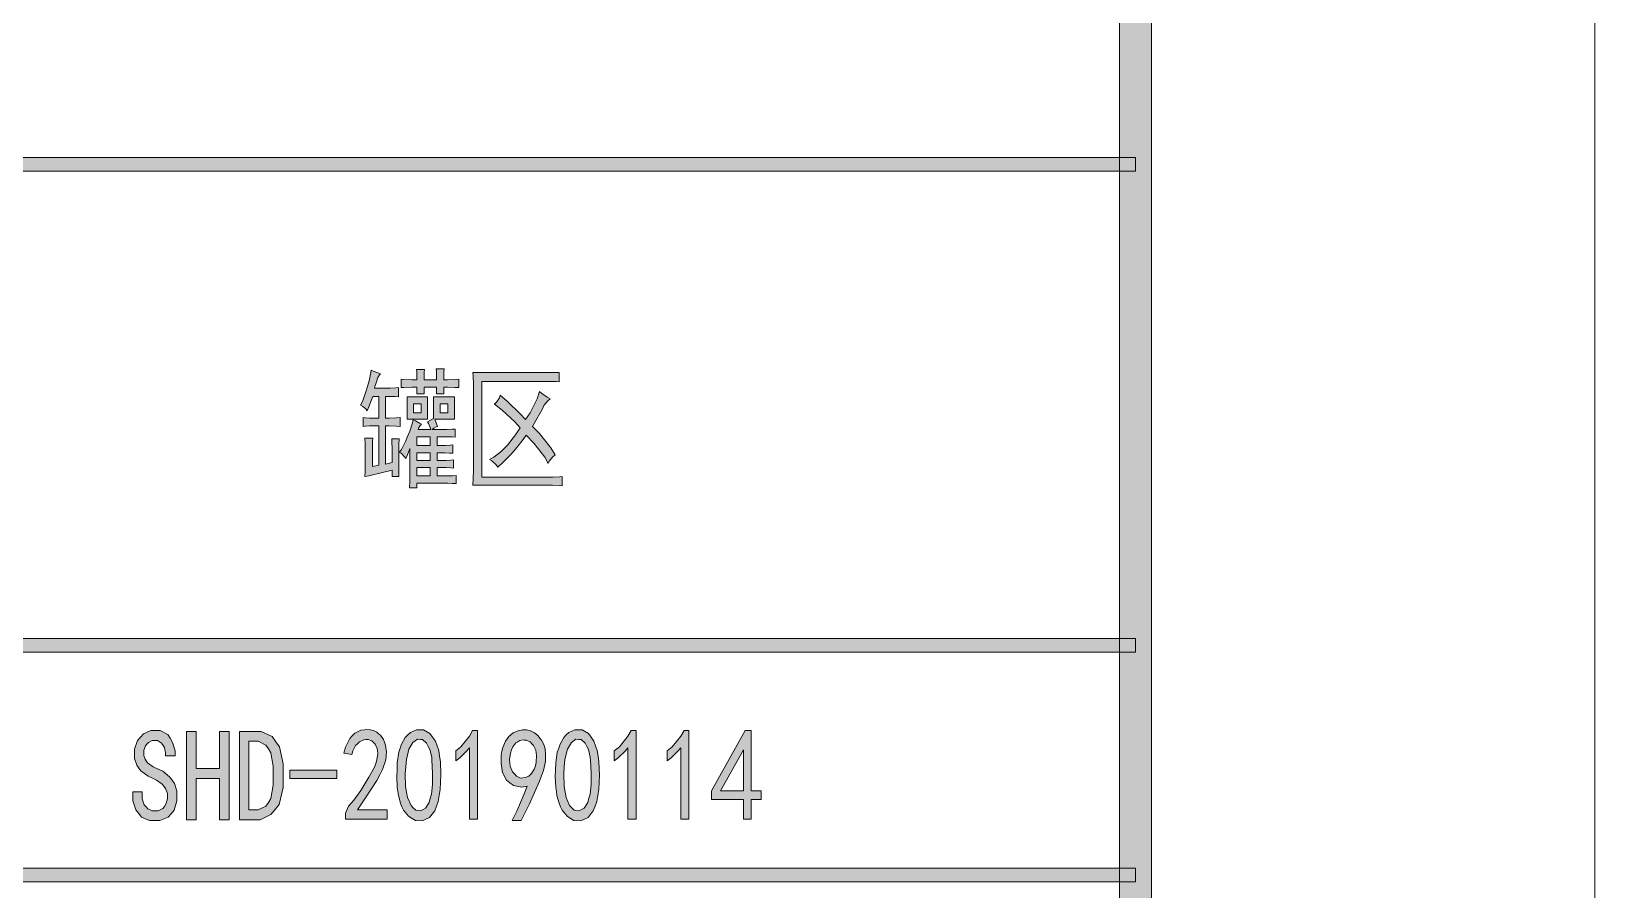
# Model space of a CAD drawing. Header units: millimetres. Extents: x -30643 to 86172, y -19411 to 63186.
# Drawn here: x 79478 to 86172, y -11204 to -7530 of the extents above; entities that cross this region are included whole.
import ezdxf

# ---------------------------------------------------------------- set-up
doc = ezdxf.new("R2010")
doc.units = ezdxf.units.MM

msp = doc.modelspace()

# ---------------------------------------------------------------- hatches: boundary and pattern name
h = msp.add_hatch(color=0)
h.dxf.hatch_style = 2
h.paths.add_polyline_path([(84273.8, -17512.8), (84136.6, -17374.9), (84136.6, 61150), (84273.8, 61288)])
h = msp.add_hatch(color=0)
h.dxf.hatch_style = 2
h.paths.add_polyline_path([(77346.8, -8128.6), (77346.8, -8069.5), (84204.9, -8069.5), (84204.9, -8128.6)])
h = msp.add_hatch(color=0)
h.dxf.hatch_style = 2
h.paths.add_polyline_path([(81051, -9434.6), (81022.8, -9434.6), (81022.8, -9408.6), (80982, -9418.4), (80923.6, -9431.8), (80906, -9434.6), (80907.4, -9414.9), (80908.1, -9376.2), (80908.1, -9357.9), (80908.1, -9337.5), (80907.4, -9294.6), (80906, -9271.4), (80939.8, -9271.4), (80939.1, -9285.4), (80938.4, -9315.7), (80938.4, -9331.2), (80938.4, -9393.1), (80966.5, -9386.1), (80966.5, -9218.6), (80932.8, -9218.6), (80925.7, -9218.6), (80908.8, -9219.3), (80899, -9220.7), (80899, -9182.7), (80908.8, -9184.1), (80925.7, -9185.5), (80932.8, -9185.5), (80966.5, -9185.5), (80966.5, -9092.6), (80939.8, -9092.6), (80934.9, -9106.7), (80922.9, -9137.7), (80916.6, -9154.5), (80911.7, -9147.5), (80896.9, -9135.5), (80887, -9129.9), (80895.5, -9113.7), (80911, -9072.9), (80918, -9049.7), (80924.3, -9025.8), (80932.1, -8990.6), (80932.8, -8980), (80941.9, -8984.3), (80961.6, -8992), (80973.6, -8995.5), (80969.4, -8999.7), (80961.6, -9011.7), (80959.5, -9019.4), (80956.7, -9027.2), (80950.4, -9046.2), (80946.8, -9057.4), (81003.8, -9057.4), (81014.4, -9057.4), (81036.9, -9056), (81049.6, -9054.6), (81049.6, -9094.7), (81036.2, -9093.3), (81008.8, -9092.6), (80994.7, -9092.6), (80994.7, -9185.5), (81010.9, -9185.5), (81041.8, -9184.1), (81056.6, -9182.7), (81056.6, -9220.7), (81041.8, -9219.3), (81010.9, -9218.6), (80994.7, -9218.6), (80994.7, -9381.8), (81022.8, -9375.5), (81022.8, -9329.1), (81022.8, -9315.7), (81022.1, -9288.2), (81021.4, -9273.5), (81053.1, -9273.5), (81051, -9298.1)])
h = msp.add_hatch(color=0)
h.dxf.hatch_style = 2
h.paths.add_polyline_path([(81245.9, -8975.1), (81244.5, -8987.8), (81243.8, -9011), (81243.8, -9021.6), (81260, -9021.6), (81291.6, -9020.8), (81307.8, -9019.4), (81307.8, -9054.6), (81291.6, -9053.9), (81260, -9052.5), (81243.8, -9052.5), (81243.8, -9081.4), (81213.5, -9081.4), (81213.5, -9052.5), (81159.4, -9052.5), (81159.4, -9081.4), (81129.1, -9081.4), (81129.1, -9052.5), (81106.6, -9052.5), (81073.5, -9053.9), (81061.5, -9054.6), (81061.5, -9019.4), (81073.5, -9020.8), (81106.6, -9021.6), (81129.1, -9021.6), (81129.1, -9011), (81128.4, -8988.5), (81127, -8977.2), (81160.8, -8977.2), (81160.1, -8988.5), (81159.4, -9011), (81159.4, -9021.6), (81213.5, -9021.6), (81213.5, -9011), (81212.8, -8987.8), (81212.1, -8975.1)])
h = msp.add_hatch(color=0)
h.dxf.hatch_style = 2
h.paths.add_polyline_path([(81738.5, -9030.7), (81725.8, -9029.3), (81689.9, -9028.6), (81668.1, -9028.6), (81406.3, -9028.6), (81406.3, -9437.4), (81694.9, -9437.4), (81712.4, -9437.4), (81740.6, -9436), (81751.1, -9434.6), (81751.1, -9474.7), (81739.9, -9473.3), (81709.6, -9472.6), (81691.3, -9472.6), (81369, -9472.6), (81370.5, -9445.9), (81371.2, -9407.2), (81371.2, -9395.2), (81371.2, -9059.5), (81371.2, -9040.6), (81370.5, -9006.1), (81369, -8990.6), (81738.5, -8990.6)])
h = msp.add_hatch(color=0)
h.paths.add_polyline_path([(81054.5, -9331.2), (81062.9, -9319.9), (81079.8, -9286.1), (81089, -9263.6), (81098.8, -9241.1), (81110.1, -9205.2), (81112.9, -9191.8), (81122.8, -9197.5), (81140.4, -9207.3), (81148.1, -9211.5), (81143.2, -9217.2), (81136.1, -9228.4), (81134, -9234.1), (81188.9, -9234.1), (81185.4, -9224.9), (81178.4, -9208.7), (81174.8, -9201), (81199.5, -9187.6), (81199.5, -9094.7), (81289.5, -9094.7), (81289.5, -9189.7), (81205.1, -9189.7), (81217.1, -9220.7), (81212.1, -9222.8), (81200.9, -9229.1), (81194.5, -9234.1), (81249.4, -9234.1), (81257.9, -9234.1), (81280.4, -9232.7), (81293.1, -9232), (81293.1, -9267.1), (81280.4, -9265.7), (81257.9, -9265), (81249.4, -9265), (81215.6, -9265), (81215.6, -9302.3), (81242.4, -9302.3), (81250.8, -9302.3), (81271.2, -9300.9), (81282.5, -9300.2), (81282.5, -9335.4), (81268.4, -9334.7), (81248, -9333.3), (81242.4, -9333.3), (81215.6, -9333.3), (81215.6, -9366.4), (81245.9, -9366.4), (81254.4, -9366.4), (81274.8, -9365.7), (81286, -9364.2), (81286, -9399.4), (81274.8, -9398.7), (81254.4, -9397.3), (81245.9, -9397.3), (81215.6, -9397.3), (81215.6, -9432.5), (81260, -9432.5), (81264.2, -9432.5), (81282.5, -9431.8), (81296.6, -9430.4), (81296.6, -9465.6), (81280.4, -9464.9), (81261.4, -9463.5), (81129.1, -9463.5), (81129.1, -9483.2), (81097.4, -9483.2), (81098.1, -9457.8), (81098.8, -9424.8), (81098.8, -9417), (81098.8, -9315.7), (81095.3, -9324.1), (81086.9, -9345.2), (81081.2, -9357.9), (81075.6, -9350.9), (81062.9, -9337.5)])
h.paths.add_polyline_path([(81185.4, -9302.3), (81185.4, -9265), (81129.1, -9265), (81129.1, -9302.3)])
h.paths.add_polyline_path([(81185.4, -9432.5), (81185.4, -9397.3), (81129.1, -9397.3), (81129.1, -9432.5)])
h.paths.add_polyline_path([(81185.4, -9366.4), (81185.4, -9333.3), (81129.1, -9333.3), (81129.1, -9366.4)])
h.paths.add_polyline_path([(81261.4, -9163), (81261.4, -9123.6), (81228.3, -9123.6), (81228.3, -9163)])
h = msp.add_hatch(color=0)
h.paths.add_polyline_path([(81174.8, -9189.7), (81086.9, -9189.7), (81086.9, -9094.7), (81174.8, -9094.7)])
h.paths.add_polyline_path([(81146.7, -9163), (81146.7, -9123.6), (81115, -9123.6), (81115, -9163)])
h = msp.add_hatch(color=0)
h.dxf.hatch_style = 2
h.paths.add_polyline_path([(81485.9, -9087.7), (81516.8, -9114.4), (81571, -9166.5), (81593.5, -9191.8), (81613.9, -9162.3), (81644.2, -9102.5), (81654, -9072.2), (81663.9, -9080), (81686.4, -9095.4), (81699.8, -9103.2), (81689.9, -9110.9), (81673, -9132), (81666, -9145.4), (81659, -9158.8), (81637.9, -9196.1), (81623.8, -9220.7), (81654, -9251.7), (81702.6, -9312.2), (81720.9, -9342.4), (81710.3, -9350.9), (81695.6, -9369.9), (81691.3, -9379.7), (81676.6, -9353), (81630.1, -9292.5), (81597, -9258), (81584.4, -9277), (81556.9, -9311.5), (81543.6, -9326.9), (81529.5, -9342.4), (81495.7, -9376.2), (81475.3, -9395.2), (81467.6, -9385.4), (81450, -9368.5), (81440.1, -9362.1), (81457.7, -9352.3), (81489.4, -9328.4), (81503.5, -9314.3), (81517.5, -9300.9), (81551.3, -9257.3), (81571, -9227), (81548.5, -9201.7), (81494.3, -9151), (81461.2, -9125.7), (81470.4, -9116.5), (81482.3, -9098.3)])
h = msp.add_hatch(color=0)
h.dxf.hatch_style = 2
h.paths.add_polyline_path([(84204.9, -10128.4), (84204.9, -10187.5), (77346.8, -10187.5), (77346.8, -10128.4)])
h = msp.add_hatch(color=0)
h.dxf.hatch_style = 2
h.paths.add_polyline_path([(80101.7, -10797.6), (80101.7, -10823), (80089.1, -10863.8), (80076.4, -10878.6), (80063.7, -10893.3), (80028.5, -10908.1), (80006.7, -10908.1), (79984.2, -10908.1), (79949.7, -10892.6), (79937.8, -10877.2), (79925.1, -10861.7), (79913.1, -10823), (79913.1, -10799.7), (79913.1, -10784.3), (79953.2, -10784.3), (79953.2, -10797.6), (79953.2, -10814.5), (79961.7, -10839.9), (79969.4, -10848.3), (79977.2, -10857.4), (79996.2, -10865.9), (80006.7, -10865.9), (80020.8, -10865.9), (80041.2, -10856.7), (80048.2, -10847.6), (80054.6, -10837.7), (80061.6, -10815.2), (80061.6, -10801.9), (80061.6, -10791.3), (80053.2, -10770.9), (80045.4, -10761), (80037.7, -10751.9), (80014.5, -10735), (79999.7, -10727.3), (79978.6, -10717.4), (79947.6, -10694.9), (79938.5, -10682.9), (79929.3, -10671), (79920.2, -10642.1), (79920.2, -10625.2), (79920.2, -10602), (79932.8, -10564.7), (79945.5, -10550.6), (79958.2, -10535.9), (79989.1, -10521.8), (80006.7, -10521.8), (80029.2, -10521.8), (80063, -10538.7), (80072.9, -10555.6), (80082.7, -10573.2), (80093.3, -10609.8), (80093.3, -10630.2), (80052.5, -10630.2), (80053.2, -10617.5), (80048.2, -10595.7), (80041.9, -10585.8), (80035.6, -10576), (80018, -10565.4), (80006.7, -10565.4), (79996.2, -10565.4), (79979.3, -10573.2), (79973, -10580.2), (79966.6, -10587.2), (79960.3, -10606.9), (79960.3, -10618.9), (79960.3, -10628.8), (79965.2, -10645.6), (79970.1, -10652.7), (79975.1, -10660.4), (80000.4, -10677.3), (80020.8, -10687.2), (80040.5, -10697), (80070.1, -10720.9), (80080.6, -10735), (80091.2, -10748.4), (80101.7, -10780)])
h = msp.add_hatch(color=0)
h.dxf.hatch_style = 2
h.paths.add_polyline_path([(80324.8, -10903.9), (80284, -10903.9), (80284, -10727.3), (80183.4, -10727.3), (80183.4, -10903.9), (80142.5, -10903.9), (80142.5, -10526), (80183.4, -10526), (80183.4, -10685), (80284, -10685), (80284, -10526), (80324.8, -10526)])
h = msp.add_hatch(color=0)
h.paths.add_polyline_path([(80556.3, -10716), (80556.3, -10766.7), (80538.7, -10839.2), (80521.8, -10861), (80504.2, -10882.1), (80458.5, -10903.9), (80428.9, -10903.9), (80369.1, -10903.9), (80369.1, -10526), (80428.9, -10526), (80462, -10526), (80509.9, -10547.8), (80525.3, -10570.3), (80540.8, -10592.2), (80556.3, -10665.3)])
h.paths.add_polyline_path([(80514.1, -10716), (80514.1, -10675.2), (80503.5, -10617.5), (80493, -10601.3), (80481.7, -10584.4), (80450, -10568.2), (80428.9, -10568.2), (80409.2, -10568.2), (80409.2, -10861.7), (80428.9, -10861.7), (80450, -10861.7), (80481.7, -10845.5), (80493, -10830), (80503.5, -10813.8), (80514.1, -10756.8)])
h = msp.add_hatch(color=0)
h.dxf.hatch_style = 2
h.paths.add_polyline_path([(80823, -10892.6), (80823.7, -10876.4), (80836.4, -10846.2), (80847.6, -10832.8), (80859.6, -10820.2), (80888.4, -10778.6), (80906, -10750.5), (80923.6, -10722.3), (80946.8, -10678.7), (80952.5, -10663.2), (80957.4, -10647.8), (80961.6, -10621), (80960.2, -10609.8), (80958.8, -10599.2), (80950.4, -10580.9), (80943.3, -10573.2), (80936.3, -10566.1), (80920.1, -10560.5), (80911, -10561.2), (80901.1, -10562.6), (80883.5, -10571.1), (80875.1, -10578.8), (80866.6, -10586.5), (80854, -10609.8), (80849.7, -10625.2), (80816, -10618.9), (80823, -10593.6), (80841.3, -10556.3), (80852.5, -10545), (80863.1, -10533.1), (80889.1, -10520.4), (80904.6, -10519.7), (80913.1, -10518.3), (80929.3, -10519), (80936.3, -10520.4), (80943.3, -10521.8), (80958.1, -10529.5), (80965.1, -10535.9), (80972.9, -10542.2), (80985.5, -10560.5), (80990.5, -10572.5), (80994.7, -10584.4), (80998.9, -10614), (80997.5, -10630.9), (80996.1, -10647.8), (80982, -10689.3), (80970.1, -10712.5), (80957.4, -10736.4), (80909.5, -10811), (80874.4, -10861.7), (81001.7, -10861.7), (81001.7, -10901.8), (80823, -10901.8)])
h = msp.add_hatch(color=0)
h.paths.add_polyline_path([(81043.9, -10690.7), (81044.7, -10661.1), (81051.7, -10614.7), (81057.3, -10597.8), (81062.9, -10580.9), (81079.1, -10552.8), (81090.4, -10541.5), (81100.9, -10530.2), (81127, -10519.7), (81142.5, -10519.7), (81157.9, -10519.7), (81184.7, -10535.2), (81195.9, -10551.3), (81207.9, -10567.5), (81222.7, -10607.6), (81226.2, -10632.3), (81229.7, -10656.2), (81231.8, -10711.8), (81230.4, -10743.5), (81229, -10775.1), (81220.6, -10826.5), (81212.8, -10846.2), (81205.1, -10865.9), (81182.6, -10894), (81167.8, -10901.8), (81153, -10909.5), (81122.8, -10907.4), (81108, -10898.3), (81092.5, -10889.1), (81071.4, -10863.8), (81065.1, -10848.3), (81059.4, -10832.8), (81050.3, -10800.5), (81047.5, -10783.6), (81044.7, -10766), (81043.2, -10719.5)])
h.paths.add_polyline_path([(81081.2, -10677.3), (81078.4, -10707.6), (81080.5, -10761.7), (81084.8, -10785.7), (81089, -10809.6), (81103.8, -10843.4), (81113.6, -10853.2), (81124.2, -10863.1), (81144.6, -10866.6), (81155.1, -10861), (81166.4, -10854.6), (81181.2, -10830), (81186.1, -10812.4), (81191, -10794.1), (81195.9, -10754), (81195.9, -10732.9), (81195.9, -10711.1), (81194.5, -10671.7), (81193.1, -10654.1), (81192.4, -10636.5), (81184, -10604.1), (81177.6, -10590.1), (81170.6, -10576), (81153, -10560.5), (81142.5, -10560.5), (81131.2, -10559.8), (81111.5, -10573.2), (81103.1, -10587.9), (81094.6, -10602), (81084.1, -10647)])
h = msp.add_hatch(color=0)
h.dxf.hatch_style = 2
h.paths.add_polyline_path([(81353.6, -10596.4), (81341.6, -10611.2), (81312.8, -10638.6), (81295.2, -10652), (81295.2, -10609.8), (81317, -10591.5), (81353.6, -10547.1), (81367.6, -10521.8), (81388.8, -10521.8), (81388.8, -10901.8), (81353.6, -10901.8)])
h = msp.add_hatch(color=0)
h.paths.add_polyline_path([(81537.2, -10908.1), (81556.9, -10867.3), (81588.6, -10793.4), (81600.6, -10760.3), (81578.7, -10764.6), (81542.2, -10757.5), (81527.4, -10745.6), (81512.6, -10734.3), (81495, -10702.6), (81492.2, -10682.9), (81489.4, -10663.2), (81489.4, -10627.3), (81492.9, -10611.2), (81496.4, -10595), (81507.7, -10568.2), (81515.4, -10557.7), (81522.5, -10547.8), (81540.7, -10532.4), (81551.3, -10528.1), (81561.9, -10523.9), (81580.9, -10519.7), (81589.3, -10519.7), (81597.7, -10519.7), (81614.6, -10523.9), (81623.8, -10528.1), (81632.9, -10532.4), (81648.4, -10545.7), (81655.4, -10554.9), (81662.5, -10563.3), (81672.3, -10581.6), (81675.2, -10591.5), (81678, -10600.6), (81680.1, -10624.5), (81680.1, -10640), (81680.1, -10654.8), (81671.6, -10692.8), (81662.5, -10716), (81654, -10739.2), (81610.4, -10835.6), (81575.9, -10908.1)])
h.paths.add_polyline_path([(81527.4, -10660.4), (81528.8, -10675.2), (81538.6, -10699.1), (81547.1, -10708.3), (81555.5, -10717.4), (81573.1, -10725.9), (81583, -10725.2), (81592.8, -10723.8), (81608.3, -10717.4), (81613.9, -10711.8), (81619.6, -10706.2), (81630.8, -10687.2), (81636.4, -10673.8), (81640, -10657.6), (81641.4, -10629.5), (81640, -10617.5), (81637.9, -10606.2), (81628.7, -10586.5), (81621, -10578.8), (81613.9, -10571.1), (81597, -10563.3), (81588.6, -10563.3), (81583, -10562.6), (81569.6, -10565.4), (81561.2, -10570.3), (81552.7, -10574.6), (81539.3, -10592.2), (81534.4, -10605.5), (81529.5, -10618.9), (81526, -10646.3)])
h = msp.add_hatch(color=0)
h.paths.add_polyline_path([(81723, -10690.7), (81723.7, -10661.1), (81730, -10614.7), (81736.4, -10597.8), (81742, -10580.9), (81758.2, -10552.8), (81768.7, -10541.5), (81779.3, -10530.2), (81805.3, -10519.7), (81820.8, -10519.7), (81836.3, -10519.7), (81863, -10535.2), (81875, -10551.3), (81886.3, -10567.5), (81901, -10607.6), (81904.5, -10632.3), (81908.1, -10656.2), (81910.9, -10711.8), (81909.5, -10743.5), (81908.1, -10775.1), (81898.9, -10826.5), (81891.9, -10846.2), (81884.1, -10865.9), (81861.6, -10894), (81846.8, -10901.8), (81831.4, -10909.5), (81801.1, -10907.4), (81786.3, -10898.3), (81771.6, -10889.1), (81750.4, -10863.8), (81744.1, -10848.3), (81737.8, -10832.8), (81728.6, -10800.5), (81726.5, -10783.6), (81723.7, -10766), (81721.6, -10719.5)])
h.paths.add_polyline_path([(81759.6, -10677.3), (81757.5, -10707.6), (81758.9, -10761.7), (81763.1, -10785.7), (81768, -10809.6), (81782.1, -10843.4), (81792.7, -10853.2), (81802.5, -10863.1), (81823.6, -10866.6), (81834.2, -10861), (81844.7, -10854.6), (81860.2, -10830), (81865.1, -10812.4), (81870.1, -10794.1), (81875, -10754), (81875, -10732.9), (81875, -10711.1), (81873.6, -10671.7), (81872.2, -10654.1), (81870.8, -10636.5), (81863, -10604.1), (81856, -10590.1), (81849.7, -10576), (81832.1, -10560.5), (81820.8, -10560.5), (81809.6, -10559.8), (81790.6, -10573.2), (81782.1, -10587.9), (81773.7, -10602), (81762.4, -10647)])
h = msp.add_hatch(color=0)
h.dxf.hatch_style = 2
h.paths.add_polyline_path([(82031.9, -10596.4), (82020.7, -10611.2), (81991.1, -10638.6), (81973.5, -10652), (81973.5, -10609.8), (81996, -10591.5), (82031.9, -10547.1), (82046, -10521.8), (82067.1, -10521.8), (82067.1, -10901.8), (82031.9, -10901.8)])
h = msp.add_hatch(color=0)
h.dxf.hatch_style = 2
h.paths.add_polyline_path([(82258.5, -10596.4), (82246.5, -10611.2), (82217.7, -10638.6), (82200.1, -10652), (82200.1, -10609.8), (82221.9, -10591.5), (82258.5, -10547.1), (82272.6, -10521.8), (82293.7, -10521.8), (82293.7, -10901.8), (82258.5, -10901.8)])
h = msp.add_hatch(color=0)
h.paths.add_polyline_path([(82527.3, -10817.3), (82390.8, -10817.3), (82390.8, -10780), (82534.3, -10521.8), (82560.4, -10521.8), (82560.4, -10780), (82603.3, -10780), (82603.3, -10817.3), (82560.4, -10817.3), (82560.4, -10901.8), (82527.3, -10901.8)])
h.paths.add_polyline_path([(82527.3, -10780), (82527.3, -10605.5), (82428.1, -10780)])
h = msp.add_hatch(color=0)
h.dxf.hatch_style = 2
h.paths.add_polyline_path([(80785.7, -10727.3), (80584.4, -10727.3), (80584.4, -10691.4), (80785.7, -10691.4)])
h = msp.add_hatch(color=0)
h.dxf.hatch_style = 2
h.paths.add_polyline_path([(84204.9, -11110.8), (84204.9, -11169.9), (77346.8, -11169.9), (77346.8, -11110.8)])

# ---------------------------------------------------------------- linework, layer by layer
at = {"color": 0, "lineweight": 0}
for points in [[(-30643.3, -19410.7), (86171.7, -19410.7), (86171.7, 63185.8), (-30643.3, 63185.8)], [(84273.8, -17512.8), (84136.6, -17374.9), (84136.6, 61150), (84273.8, 61288)], [(77346.8, -8128.6), (77346.8, -8069.5), (84204.9, -8069.5), (84204.9, -8128.6)], [(81051, -9434.6), (81022.8, -9434.6), (81022.8, -9408.6), (80982, -9418.4), (80923.6, -9431.8), (80906, -9434.6), (80907.4, -9414.9), (80908.1, -9376.2), (80908.1, -9357.9), (80908.1, -9337.5), (80907.4, -9294.6), (80906, -9271.4), (80939.8, -9271.4), (80939.1, -9285.4), (80938.4, -9315.7), (80938.4, -9331.2), (80938.4, -9393.1), (80966.5, -9386.1), (80966.5, -9218.6), (80932.8, -9218.6), (80925.7, -9218.6), (80908.8, -9219.3), (80899, -9220.7), (80899, -9182.7), (80908.8, -9184.1), (80925.7, -9185.5), (80932.8, -9185.5), (80966.5, -9185.5), (80966.5, -9092.6), (80939.8, -9092.6), (80934.9, -9106.7), (80922.9, -9137.7), (80916.6, -9154.5), (80911.7, -9147.5), (80896.9, -9135.5), (80887, -9129.9), (80895.5, -9113.7), (80911, -9072.9), (80918, -9049.7), (80924.3, -9025.8), (80932.1, -8990.6), (80932.8, -8980), (80941.9, -8984.3), (80961.6, -8992), (80973.6, -8995.5), (80969.4, -8999.7), (80961.6, -9011.7), (80959.5, -9019.4), (80956.7, -9027.2), (80950.4, -9046.2), (80946.8, -9057.4), (81003.8, -9057.4), (81014.4, -9057.4), (81036.9, -9056), (81049.6, -9054.6), (81049.6, -9094.7), (81036.2, -9093.3), (81008.8, -9092.6), (80994.7, -9092.6), (80994.7, -9185.5), (81010.9, -9185.5), (81041.8, -9184.1), (81056.6, -9182.7), (81056.6, -9220.7), (81041.8, -9219.3), (81010.9, -9218.6), (80994.7, -9218.6), (80994.7, -9381.8), (81022.8, -9375.5), (81022.8, -9329.1), (81022.8, -9315.7), (81022.1, -9288.2), (81021.4, -9273.5), (81053.1, -9273.5), (81051, -9298.1)], [(81245.9, -8975.1), (81244.5, -8987.8), (81243.8, -9011), (81243.8, -9021.6), (81260, -9021.6), (81291.6, -9020.8), (81307.8, -9019.4), (81307.8, -9054.6), (81291.6, -9053.9), (81260, -9052.5), (81243.8, -9052.5), (81243.8, -9081.4), (81213.5, -9081.4), (81213.5, -9052.5), (81159.4, -9052.5), (81159.4, -9081.4), (81129.1, -9081.4), (81129.1, -9052.5), (81106.6, -9052.5), (81073.5, -9053.9), (81061.5, -9054.6), (81061.5, -9019.4), (81073.5, -9020.8), (81106.6, -9021.6), (81129.1, -9021.6), (81129.1, -9011), (81128.4, -8988.5), (81127, -8977.2), (81160.8, -8977.2), (81160.1, -8988.5), (81159.4, -9011), (81159.4, -9021.6), (81213.5, -9021.6), (81213.5, -9011), (81212.8, -8987.8), (81212.1, -8975.1)], [(81738.5, -9030.7), (81725.8, -9029.3), (81689.9, -9028.6), (81668.1, -9028.6), (81406.3, -9028.6), (81406.3, -9437.4), (81694.9, -9437.4), (81712.4, -9437.4), (81740.6, -9436), (81751.1, -9434.6), (81751.1, -9474.7), (81739.9, -9473.3), (81709.6, -9472.6), (81691.3, -9472.6), (81369, -9472.6), (81370.5, -9445.9), (81371.2, -9407.2), (81371.2, -9395.2), (81371.2, -9059.5), (81371.2, -9040.6), (81370.5, -9006.1), (81369, -8990.6), (81738.5, -8990.6)], [(81054.5, -9331.2), (81062.9, -9319.9), (81079.8, -9286.1), (81089, -9263.6), (81098.8, -9241.1), (81110.1, -9205.2), (81112.9, -9191.8), (81122.8, -9197.5), (81140.4, -9207.3), (81148.1, -9211.5), (81143.2, -9217.2), (81136.1, -9228.4), (81134, -9234.1), (81188.9, -9234.1), (81185.4, -9224.9), (81178.4, -9208.7), (81174.8, -9201), (81199.5, -9187.6), (81199.5, -9094.7), (81289.5, -9094.7), (81289.5, -9189.7), (81205.1, -9189.7), (81217.1, -9220.7), (81212.1, -9222.8), (81200.9, -9229.1), (81194.5, -9234.1), (81249.4, -9234.1), (81257.9, -9234.1), (81280.4, -9232.7), (81293.1, -9232), (81293.1, -9267.1), (81280.4, -9265.7), (81257.9, -9265), (81249.4, -9265), (81215.6, -9265), (81215.6, -9302.3), (81242.4, -9302.3), (81250.8, -9302.3), (81271.2, -9300.9), (81282.5, -9300.2), (81282.5, -9335.4), (81268.4, -9334.7), (81248, -9333.3), (81242.4, -9333.3), (81215.6, -9333.3), (81215.6, -9366.4), (81245.9, -9366.4), (81254.4, -9366.4), (81274.8, -9365.7), (81286, -9364.2), (81286, -9399.4), (81274.8, -9398.7), (81254.4, -9397.3), (81245.9, -9397.3), (81215.6, -9397.3), (81215.6, -9432.5), (81260, -9432.5), (81264.2, -9432.5), (81282.5, -9431.8), (81296.6, -9430.4), (81296.6, -9465.6), (81280.4, -9464.9), (81261.4, -9463.5), (81129.1, -9463.5), (81129.1, -9483.2), (81097.4, -9483.2), (81098.1, -9457.8), (81098.8, -9424.8), (81098.8, -9417), (81098.8, -9315.7), (81095.3, -9324.1), (81086.9, -9345.2), (81081.2, -9357.9), (81075.6, -9350.9), (81062.9, -9337.5)], [(81174.8, -9189.7), (81086.9, -9189.7), (81086.9, -9094.7), (81174.8, -9094.7)], [(81485.9, -9087.7), (81516.8, -9114.4), (81571, -9166.5), (81593.5, -9191.8), (81613.9, -9162.3), (81644.2, -9102.5), (81654, -9072.2), (81663.9, -9080), (81686.4, -9095.4), (81699.8, -9103.2), (81689.9, -9110.9), (81673, -9132), (81666, -9145.4), (81659, -9158.8), (81637.9, -9196.1), (81623.8, -9220.7), (81654, -9251.7), (81702.6, -9312.2), (81720.9, -9342.4), (81710.3, -9350.9), (81695.6, -9369.9), (81691.3, -9379.7), (81676.6, -9353), (81630.1, -9292.5), (81597, -9258), (81584.4, -9277), (81556.9, -9311.5), (81543.6, -9326.9), (81529.5, -9342.4), (81495.7, -9376.2), (81475.3, -9395.2), (81467.6, -9385.4), (81450, -9368.5), (81440.1, -9362.1), (81457.7, -9352.3), (81489.4, -9328.4), (81503.5, -9314.3), (81517.5, -9300.9), (81551.3, -9257.3), (81571, -9227), (81548.5, -9201.7), (81494.3, -9151), (81461.2, -9125.7), (81470.4, -9116.5), (81482.3, -9098.3)], [(81146.7, -9163), (81146.7, -9123.6), (81115, -9123.6), (81115, -9163)], [(81261.4, -9163), (81261.4, -9123.6), (81228.3, -9123.6), (81228.3, -9163)], [(81185.4, -9302.3), (81185.4, -9265), (81129.1, -9265), (81129.1, -9302.3)], [(81185.4, -9366.4), (81185.4, -9333.3), (81129.1, -9333.3), (81129.1, -9366.4)], [(81185.4, -9432.5), (81185.4, -9397.3), (81129.1, -9397.3), (81129.1, -9432.5)], [(84204.9, -10128.4), (84204.9, -10187.5), (77346.8, -10187.5), (77346.8, -10128.4)], [(80101.7, -10797.6), (80101.7, -10823), (80089.1, -10863.8), (80076.4, -10878.6), (80063.7, -10893.3), (80028.5, -10908.1), (80006.7, -10908.1), (79984.2, -10908.1), (79949.7, -10892.6), (79937.8, -10877.2), (79925.1, -10861.7), (79913.1, -10823), (79913.1, -10799.7), (79913.1, -10784.3), (79953.2, -10784.3), (79953.2, -10797.6), (79953.2, -10814.5), (79961.7, -10839.9), (79969.4, -10848.3), (79977.2, -10857.4), (79996.2, -10865.9), (80006.7, -10865.9), (80020.8, -10865.9), (80041.2, -10856.7), (80048.2, -10847.6), (80054.6, -10837.7), (80061.6, -10815.2), (80061.6, -10801.9), (80061.6, -10791.3), (80053.2, -10770.9), (80045.4, -10761), (80037.7, -10751.9), (80014.5, -10735), (79999.7, -10727.3), (79978.6, -10717.4), (79947.6, -10694.9), (79938.5, -10682.9), (79929.3, -10671), (79920.2, -10642.1), (79920.2, -10625.2), (79920.2, -10602), (79932.8, -10564.7), (79945.5, -10550.6), (79958.2, -10535.9), (79989.1, -10521.8), (80006.7, -10521.8), (80029.2, -10521.8), (80063, -10538.7), (80072.9, -10555.6), (80082.7, -10573.2), (80093.3, -10609.8), (80093.3, -10630.2), (80052.5, -10630.2), (80053.2, -10617.5), (80048.2, -10595.7), (80041.9, -10585.8), (80035.6, -10576), (80018, -10565.4), (80006.7, -10565.4), (79996.2, -10565.4), (79979.3, -10573.2), (79973, -10580.2), (79966.6, -10587.2), (79960.3, -10606.9), (79960.3, -10618.9), (79960.3, -10628.8), (79965.2, -10645.6), (79970.1, -10652.7), (79975.1, -10660.4), (80000.4, -10677.3), (80020.8, -10687.2), (80040.5, -10697), (80070.1, -10720.9), (80080.6, -10735), (80091.2, -10748.4), (80101.7, -10780)], [(80324.8, -10903.9), (80284, -10903.9), (80284, -10727.3), (80183.4, -10727.3), (80183.4, -10903.9), (80142.5, -10903.9), (80142.5, -10526), (80183.4, -10526), (80183.4, -10685), (80284, -10685), (80284, -10526), (80324.8, -10526)], [(80556.3, -10716), (80556.3, -10766.7), (80538.7, -10839.2), (80521.8, -10861), (80504.2, -10882.1), (80458.5, -10903.9), (80428.9, -10903.9), (80369.1, -10903.9), (80369.1, -10526), (80428.9, -10526), (80462, -10526), (80509.9, -10547.8), (80525.3, -10570.3), (80540.8, -10592.2), (80556.3, -10665.3)], [(80514.1, -10716), (80514.1, -10675.2), (80503.5, -10617.5), (80493, -10601.3), (80481.7, -10584.4), (80450, -10568.2), (80428.9, -10568.2), (80409.2, -10568.2), (80409.2, -10861.7), (80428.9, -10861.7), (80450, -10861.7), (80481.7, -10845.5), (80493, -10830), (80503.5, -10813.8), (80514.1, -10756.8)], [(80823, -10892.6), (80823.7, -10876.4), (80836.4, -10846.2), (80847.6, -10832.8), (80859.6, -10820.2), (80888.4, -10778.6), (80906, -10750.5), (80923.6, -10722.3), (80946.8, -10678.7), (80952.5, -10663.2), (80957.4, -10647.8), (80961.6, -10621), (80960.2, -10609.8), (80958.8, -10599.2), (80950.4, -10580.9), (80943.3, -10573.2), (80936.3, -10566.1), (80920.1, -10560.5), (80911, -10561.2), (80901.1, -10562.6), (80883.5, -10571.1), (80875.1, -10578.8), (80866.6, -10586.5), (80854, -10609.8), (80849.7, -10625.2), (80816, -10618.9), (80823, -10593.6), (80841.3, -10556.3), (80852.5, -10545), (80863.1, -10533.1), (80889.1, -10520.4), (80904.6, -10519.7), (80913.1, -10518.3), (80929.3, -10519), (80936.3, -10520.4), (80943.3, -10521.8), (80958.1, -10529.5), (80965.1, -10535.9), (80972.9, -10542.2), (80985.5, -10560.5), (80990.5, -10572.5), (80994.7, -10584.4), (80998.9, -10614), (80997.5, -10630.9), (80996.1, -10647.8), (80982, -10689.3), (80970.1, -10712.5), (80957.4, -10736.4), (80909.5, -10811), (80874.4, -10861.7), (81001.7, -10861.7), (81001.7, -10901.8), (80823, -10901.8)], [(81043.9, -10690.7), (81044.7, -10661.1), (81051.7, -10614.7), (81057.3, -10597.8), (81062.9, -10580.9), (81079.1, -10552.8), (81090.4, -10541.5), (81100.9, -10530.2), (81127, -10519.7), (81142.5, -10519.7), (81157.9, -10519.7), (81184.7, -10535.2), (81195.9, -10551.3), (81207.9, -10567.5), (81222.7, -10607.6), (81226.2, -10632.3), (81229.7, -10656.2), (81231.8, -10711.8), (81230.4, -10743.5), (81229, -10775.1), (81220.6, -10826.5), (81212.8, -10846.2), (81205.1, -10865.9), (81182.6, -10894), (81167.8, -10901.8), (81153, -10909.5), (81122.8, -10907.4), (81108, -10898.3), (81092.5, -10889.1), (81071.4, -10863.8), (81065.1, -10848.3), (81059.4, -10832.8), (81050.3, -10800.5), (81047.5, -10783.6), (81044.7, -10766), (81043.2, -10719.5)], [(81081.2, -10677.3), (81078.4, -10707.6), (81080.5, -10761.7), (81084.8, -10785.7), (81089, -10809.6), (81103.8, -10843.4), (81113.6, -10853.2), (81124.2, -10863.1), (81144.6, -10866.6), (81155.1, -10861), (81166.4, -10854.6), (81181.2, -10830), (81186.1, -10812.4), (81191, -10794.1), (81195.9, -10754), (81195.9, -10732.9), (81195.9, -10711.1), (81194.5, -10671.7), (81193.1, -10654.1), (81192.4, -10636.5), (81184, -10604.1), (81177.6, -10590.1), (81170.6, -10576), (81153, -10560.5), (81142.5, -10560.5), (81131.2, -10559.8), (81111.5, -10573.2), (81103.1, -10587.9), (81094.6, -10602), (81084.1, -10647)], [(81353.6, -10596.4), (81341.6, -10611.2), (81312.8, -10638.6), (81295.2, -10652), (81295.2, -10609.8), (81317, -10591.5), (81353.6, -10547.1), (81367.6, -10521.8), (81388.8, -10521.8), (81388.8, -10901.8), (81353.6, -10901.8)], [(81537.2, -10908.1), (81556.9, -10867.3), (81588.6, -10793.4), (81600.6, -10760.3), (81578.7, -10764.6), (81542.2, -10757.5), (81527.4, -10745.6), (81512.6, -10734.3), (81495, -10702.6), (81492.2, -10682.9), (81489.4, -10663.2), (81489.4, -10627.3), (81492.9, -10611.2), (81496.4, -10595), (81507.7, -10568.2), (81515.4, -10557.7), (81522.5, -10547.8), (81540.7, -10532.4), (81551.3, -10528.1), (81561.9, -10523.9), (81580.9, -10519.7), (81589.3, -10519.7), (81597.7, -10519.7), (81614.6, -10523.9), (81623.8, -10528.1), (81632.9, -10532.4), (81648.4, -10545.7), (81655.4, -10554.9), (81662.5, -10563.3), (81672.3, -10581.6), (81675.2, -10591.5), (81678, -10600.6), (81680.1, -10624.5), (81680.1, -10640), (81680.1, -10654.8), (81671.6, -10692.8), (81662.5, -10716), (81654, -10739.2), (81610.4, -10835.6), (81575.9, -10908.1)], [(81527.4, -10660.4), (81528.8, -10675.2), (81538.6, -10699.1), (81547.1, -10708.3), (81555.5, -10717.4), (81573.1, -10725.9), (81583, -10725.2), (81592.8, -10723.8), (81608.3, -10717.4), (81613.9, -10711.8), (81619.6, -10706.2), (81630.8, -10687.2), (81636.4, -10673.8), (81640, -10657.6), (81641.4, -10629.5), (81640, -10617.5), (81637.9, -10606.2), (81628.7, -10586.5), (81621, -10578.8), (81613.9, -10571.1), (81597, -10563.3), (81588.6, -10563.3), (81583, -10562.6), (81569.6, -10565.4), (81561.2, -10570.3), (81552.7, -10574.6), (81539.3, -10592.2), (81534.4, -10605.5), (81529.5, -10618.9), (81526, -10646.3)], [(81723, -10690.7), (81723.7, -10661.1), (81730, -10614.7), (81736.4, -10597.8), (81742, -10580.9), (81758.2, -10552.8), (81768.7, -10541.5), (81779.3, -10530.2), (81805.3, -10519.7), (81820.8, -10519.7), (81836.3, -10519.7), (81863, -10535.2), (81875, -10551.3), (81886.3, -10567.5), (81901, -10607.6), (81904.5, -10632.3), (81908.1, -10656.2), (81910.9, -10711.8), (81909.5, -10743.5), (81908.1, -10775.1), (81898.9, -10826.5), (81891.9, -10846.2), (81884.1, -10865.9), (81861.6, -10894), (81846.8, -10901.8), (81831.4, -10909.5), (81801.1, -10907.4), (81786.3, -10898.3), (81771.6, -10889.1), (81750.4, -10863.8), (81744.1, -10848.3), (81737.8, -10832.8), (81728.6, -10800.5), (81726.5, -10783.6), (81723.7, -10766), (81721.6, -10719.5)], [(81759.6, -10677.3), (81757.5, -10707.6), (81758.9, -10761.7), (81763.1, -10785.7), (81768, -10809.6), (81782.1, -10843.4), (81792.7, -10853.2), (81802.5, -10863.1), (81823.6, -10866.6), (81834.2, -10861), (81844.7, -10854.6), (81860.2, -10830), (81865.1, -10812.4), (81870.1, -10794.1), (81875, -10754), (81875, -10732.9), (81875, -10711.1), (81873.6, -10671.7), (81872.2, -10654.1), (81870.8, -10636.5), (81863, -10604.1), (81856, -10590.1), (81849.7, -10576), (81832.1, -10560.5), (81820.8, -10560.5), (81809.6, -10559.8), (81790.6, -10573.2), (81782.1, -10587.9), (81773.7, -10602), (81762.4, -10647)], [(82031.9, -10596.4), (82020.7, -10611.2), (81991.1, -10638.6), (81973.5, -10652), (81973.5, -10609.8), (81996, -10591.5), (82031.9, -10547.1), (82046, -10521.8), (82067.1, -10521.8), (82067.1, -10901.8), (82031.9, -10901.8)], [(82258.5, -10596.4), (82246.5, -10611.2), (82217.7, -10638.6), (82200.1, -10652), (82200.1, -10609.8), (82221.9, -10591.5), (82258.5, -10547.1), (82272.6, -10521.8), (82293.7, -10521.8), (82293.7, -10901.8), (82258.5, -10901.8)], [(82527.3, -10817.3), (82390.8, -10817.3), (82390.8, -10780), (82534.3, -10521.8), (82560.4, -10521.8), (82560.4, -10780), (82603.3, -10780), (82603.3, -10817.3), (82560.4, -10817.3), (82560.4, -10901.8), (82527.3, -10901.8)], [(82527.3, -10780), (82527.3, -10605.5), (82428.1, -10780)], [(80785.7, -10727.3), (80584.4, -10727.3), (80584.4, -10691.4), (80785.7, -10691.4)], [(84204.9, -11110.8), (84204.9, -11169.9), (77346.8, -11169.9), (77346.8, -11110.8)]]:
    msp.add_lwpolyline(points, close=True, dxfattribs=at)

doc.saveas('drawing.dxf')
